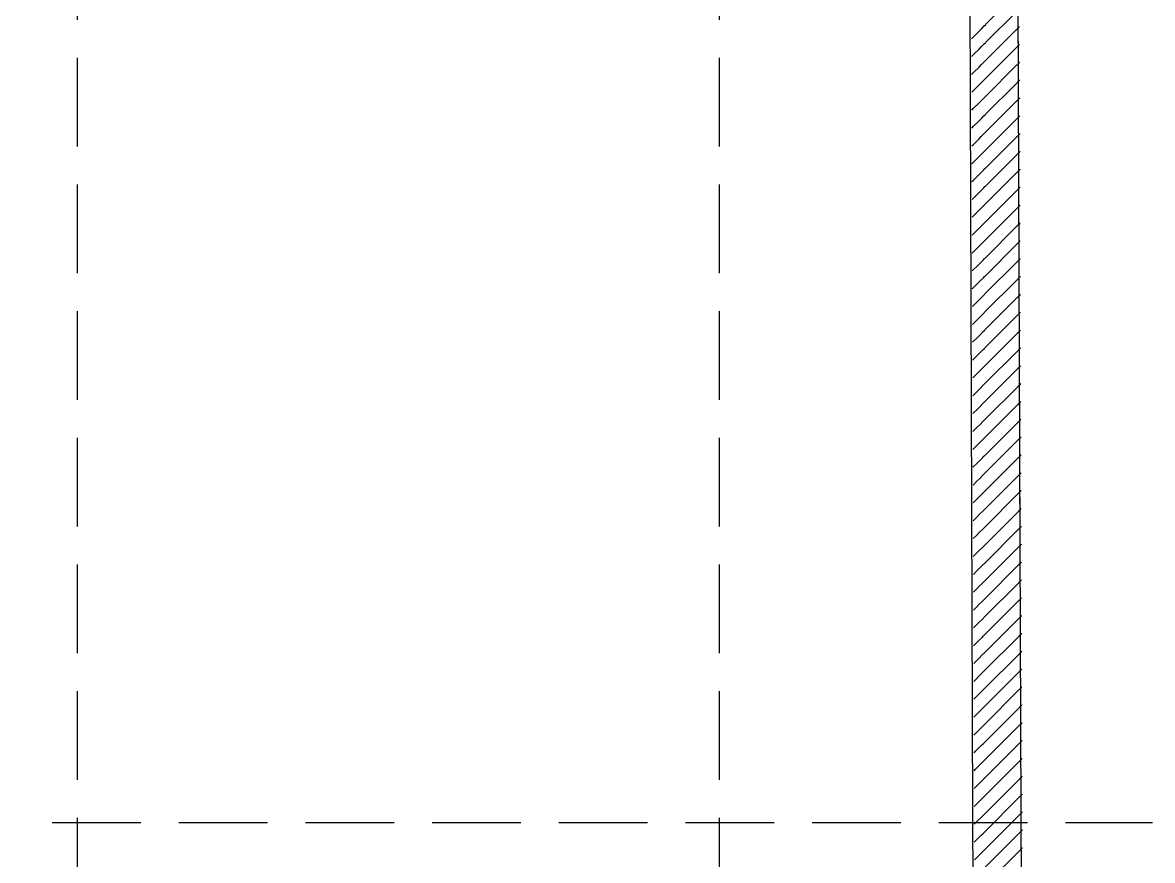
# Model space of a CAD drawing. Extents: x 0 to 119, y 0 to 84.
# Drawn here: x 40.71 to 49.63, y 36.12 to 42.73 of the extents above; entities that cross this region are included whole.
import ezdxf

# ---------------------------------------------------------------- set-up
doc = ezdxf.new("R2010")
doc.units = 0
doc.header["$MEASUREMENT"] = 0
doc.linetypes.add('ESTILO_TQS_0001', pattern=[1, 0.7, -0.3])
doc.linetypes.add('ESTILO_TQS_0002', pattern=[0.4, 0.1, -0.3])
for name, color, linetype in [('1', 3, 'CONTINUOUS'), ('10', 252, 'CONTINUOUS'), ('3', 7, 'CONTINUOUS'), ('50', 7, 'CONTINUOUS')]:
    doc.layers.add(name, color=color, linetype=linetype)

msp = doc.modelspace()

# ---------------------------------------------------------------- linework, layer by layer
at = {"layer": '1', "color": 3, "linetype": 'ESTILO_TQS_0001'}
for p, q in [((41.141232, 76.455536), (41.141232, 11.436753)), ((46.209465, 76.455536), (46.209465, 11.436753)), ((4.943936, 36.41893), (49.628599, 36.41893))]:
    msp.add_line(p, q, dxfattribs=at)
at = {"layer": '10', "color": 252, "linetype": 'Continuous'}
for p, q in [((48.212267, 36.483343), (48.180743, 45.397096)), ((48.592264, 36.484687), (48.560741, 45.39844)), ((48.226974, 32.324571), (48.212267, 36.483343)), ((48.606972, 32.325915), (48.592264, 36.484687))]:
    msp.add_line(p, q, dxfattribs=at)
at = {"layer": '3', "color": 7, "linetype": 'ESTILO_TQS_0002'}
for p, q in [((48.592264, 36.484687), (48.560741, 45.39844)), ((48.606972, 32.325915), (48.592264, 36.484687))]:
    msp.add_line(p, q, dxfattribs=at)
at = {"layer": '50', "linetype": 'Continuous'}
for p, q in [((48.314884, 42.720484), (48.551431, 42.957031)), ((48.314369, 42.578548), (48.552182, 42.816361)), ((48.301533, 42.707134), (48.310743, 42.716344)), ((48.310743, 42.716344), (48.314884, 42.720484)), ((48.200611, 42.606211), (48.220891, 42.626492)), ((48.220891, 42.626492), (48.261575, 42.667175)), ((48.261575, 42.667175), (48.281447, 42.687047)), ((48.281447, 42.687047), (48.301533, 42.707134)), ((48.313854, 42.436612), (48.552934, 42.675692)), ((48.552934, 42.675692), (48.555215, 42.677973)), ((48.555215, 42.677973), (48.559395, 42.682152)), ((48.559395, 42.682152), (48.565298, 42.688056)), ((48.565298, 42.688056), (48.575438, 42.698196)), ((48.575438, 42.698196), (48.575988, 42.698746)), ((48.576159, 42.698917), (48.579075, 42.701833)), ((48.579075, 42.701833), (48.58027, 42.703028)), ((48.260876, 42.525055), (48.280837, 42.545016)), ((48.280837, 42.545016), (48.301014, 42.565193)), ((48.301014, 42.565193), (48.310265, 42.574444)), ((48.310265, 42.574444), (48.314369, 42.578548)), ((48.553685, 42.535022), (48.555947, 42.537283)), ((48.555947, 42.537283), (48.560089, 42.541425)), ((48.560089, 42.541425), (48.56594, 42.547276)), ((48.56594, 42.547276), (48.575989, 42.557325)), ((48.575989, 42.557325), (48.576545, 42.557881)), ((48.576718, 42.558054), (48.579662, 42.560998)), ((48.579662, 42.560998), (48.580768, 42.562105)), ((48.201109, 42.465288), (48.220009, 42.484189)), ((48.220009, 42.484189), (48.260876, 42.525055)), ((48.313339, 42.294675), (48.553685, 42.535022)), ((48.219128, 42.341886), (48.260177, 42.382935)), ((48.260177, 42.382935), (48.280227, 42.402985)), ((48.280227, 42.402985), (48.300495, 42.423252)), ((48.300495, 42.423252), (48.309787, 42.432545)), ((48.309787, 42.432545), (48.313854, 42.436612)), ((48.312824, 42.152739), (48.554437, 42.394352)), ((48.554437, 42.394352), (48.556678, 42.396593)), ((48.556678, 42.396593), (48.560782, 42.400698)), ((48.560782, 42.400698), (48.566581, 42.406496)), ((48.566581, 42.406496), (48.57654, 42.416455)), ((48.57654, 42.416455), (48.577101, 42.417016)), ((48.577276, 42.417191), (48.580248, 42.420164)), ((48.580248, 42.420164), (48.581267, 42.421182)), ((48.201607, 42.324365), (48.219128, 42.341886)), ((48.279618, 42.260954), (48.299975, 42.281312)), ((48.299975, 42.281312), (48.309309, 42.290646)), ((48.309309, 42.290646), (48.313339, 42.294675)), ((48.567223, 42.265716), (48.577091, 42.275585)), ((48.577091, 42.275585), (48.577658, 42.276151)), ((48.577834, 42.276328), (48.580835, 42.279329)), ((48.580835, 42.279329), (48.581765, 42.280259)), ((48.202106, 42.183442), (48.218246, 42.199582)), ((48.218246, 42.199582), (48.259478, 42.240815)), ((48.259478, 42.240815), (48.279618, 42.260954)), ((48.312309, 42.010803), (48.555188, 42.253682)), ((48.555188, 42.253682), (48.557409, 42.255903)), ((48.557409, 42.255903), (48.561476, 42.25997)), ((48.561476, 42.25997), (48.567223, 42.265716)), ((48.217364, 42.057279), (48.258779, 42.098694)), ((48.258779, 42.098694), (48.279008, 42.118923)), ((48.279008, 42.118923), (48.299456, 42.139371)), ((48.299456, 42.139371), (48.308831, 42.148747)), ((48.308831, 42.148747), (48.312824, 42.152739)), ((48.311794, 41.868866), (48.555939, 42.113012)), ((48.555939, 42.113012), (48.55814, 42.115213)), ((48.55814, 42.115213), (48.56217, 42.119243)), ((48.56217, 42.119243), (48.567864, 42.124937)), ((48.567864, 42.124937), (48.577642, 42.134715)), ((48.577642, 42.134715), (48.578214, 42.135287)), ((48.578392, 42.135465), (48.581421, 42.138494)), ((48.581421, 42.138494), (48.582263, 42.139336)), ((48.202604, 42.042519), (48.217364, 42.057279)), ((48.298937, 41.99743), (48.308353, 42.006847)), ((48.308353, 42.006847), (48.312309, 42.010803)), ((48.203102, 41.901596), (48.216482, 41.914976)), ((48.216482, 41.914976), (48.25808, 41.956574)), ((48.25808, 41.956574), (48.278399, 41.976893)), ((48.278399, 41.976893), (48.298937, 41.99743)), ((48.311279, 41.72693), (48.556691, 41.972342)), ((48.556691, 41.972342), (48.558871, 41.974522)), ((48.558871, 41.974522), (48.562864, 41.978515)), ((48.562864, 41.978515), (48.568506, 41.984157)), ((48.568506, 41.984157), (48.578194, 41.993845)), ((48.578194, 41.993845), (48.578771, 41.994422)), ((48.57895, 41.994602), (48.582008, 41.997659)), ((48.582008, 41.997659), (48.582762, 41.998413)), ((48.257381, 41.814454), (48.277789, 41.834862)), ((48.277789, 41.834862), (48.298417, 41.85549)), ((48.298417, 41.85549), (48.307876, 41.864948)), ((48.307876, 41.864948), (48.311794, 41.868866)), ((48.310764, 41.584994), (48.557442, 41.831672)), ((48.557442, 41.831672), (48.559602, 41.833832)), ((48.559602, 41.833832), (48.563558, 41.837788)), ((48.563558, 41.837788), (48.569147, 41.843377)), ((48.569147, 41.843377), (48.578745, 41.852974)), ((48.578745, 41.852974), (48.579327, 41.853557)), ((48.579509, 41.853738), (48.582594, 41.856824)), ((48.582594, 41.856824), (48.58326, 41.85749)), ((48.203601, 41.760673), (48.215601, 41.772673)), ((48.215601, 41.772673), (48.257381, 41.814454)), ((48.214719, 41.63037), (48.256683, 41.672334)), ((48.256683, 41.672334), (48.27718, 41.692831)), ((48.27718, 41.692831), (48.297898, 41.713549)), ((48.297898, 41.713549), (48.307398, 41.723049)), ((48.307398, 41.723049), (48.311279, 41.72693)), ((48.310249, 41.443057), (48.558194, 41.691002)), ((48.558194, 41.691002), (48.560334, 41.693142)), ((48.560334, 41.693142), (48.564252, 41.697061)), ((48.564252, 41.697061), (48.569788, 41.702597)), ((48.569788, 41.702597), (48.579296, 41.712104)), ((48.579296, 41.712104), (48.579884, 41.712692)), ((48.580067, 41.712875), (48.583181, 41.715989)), ((48.583181, 41.715989), (48.583758, 41.716567)), ((48.204099, 41.61975), (48.214719, 41.63037)), ((48.27657, 41.5508), (48.297379, 41.571608)), ((48.297379, 41.571608), (48.30692, 41.581149)), ((48.30692, 41.581149), (48.310764, 41.584994)), ((48.561065, 41.552452), (48.564946, 41.556333)), ((48.564946, 41.556333), (48.57043, 41.561817)), ((48.57043, 41.561817), (48.579847, 41.571234)), ((48.579847, 41.571234), (48.58044, 41.571827)), ((48.580625, 41.572012), (48.583767, 41.575154)), ((48.583767, 41.575154), (48.584257, 41.575644)), ((48.204597, 41.478827), (48.213837, 41.488067)), ((48.213837, 41.488067), (48.255984, 41.530213)), ((48.255984, 41.530213), (48.27657, 41.5508)), ((48.309734, 41.301121), (48.558945, 41.550332)), ((48.558945, 41.550332), (48.561065, 41.552452)), ((48.212955, 41.345764), (48.255285, 41.388093)), ((48.255285, 41.388093), (48.27596, 41.408769)), ((48.27596, 41.408769), (48.296859, 41.429668)), ((48.296859, 41.429668), (48.306442, 41.43925)), ((48.306442, 41.43925), (48.310249, 41.443057)), ((48.309219, 41.159185), (48.559697, 41.409662)), ((48.559697, 41.409662), (48.561796, 41.411762)), ((48.561796, 41.411762), (48.56564, 41.415606)), ((48.56564, 41.415606), (48.571071, 41.421037)), ((48.571071, 41.421037), (48.580398, 41.430364)), ((48.580398, 41.430364), (48.580997, 41.430962)), ((48.581183, 41.431149), (48.584354, 41.43432)), ((48.584354, 41.43432), (48.584755, 41.434721)), ((48.205096, 41.337904), (48.212955, 41.345764)), ((48.275351, 41.266738), (48.29634, 41.287727)), ((48.29634, 41.287727), (48.305964, 41.297351)), ((48.305964, 41.297351), (48.309734, 41.301121)), ((48.571713, 41.280257), (48.580949, 41.289494)), ((48.580949, 41.289494), (48.581553, 41.290098)), ((48.581741, 41.290286), (48.58494, 41.293485)), ((48.58494, 41.293485), (48.585254, 41.293798)), ((48.205594, 41.196981), (48.212074, 41.203461)), ((48.212074, 41.203461), (48.254586, 41.245973)), ((48.254586, 41.245973), (48.275351, 41.266738)), ((48.308704, 41.017248), (48.560448, 41.268993)), ((48.560448, 41.268993), (48.562527, 41.271071)), ((48.562527, 41.271071), (48.566334, 41.274878)), ((48.566334, 41.274878), (48.571713, 41.280257)), ((48.253887, 41.103853), (48.274741, 41.124707)), ((48.274741, 41.124707), (48.295821, 41.145786)), ((48.295821, 41.145786), (48.305486, 41.155452)), ((48.305486, 41.155452), (48.309219, 41.159185)), ((48.308189, 40.875312), (48.5612, 41.128323)), ((48.5612, 41.128323), (48.563258, 41.130381)), ((48.563258, 41.130381), (48.567028, 41.134151)), ((48.567028, 41.134151), (48.572354, 41.139477)), ((48.572354, 41.139477), (48.581501, 41.148624)), ((48.581501, 41.148624), (48.58211, 41.149233)), ((48.5823, 41.149422), (48.585527, 41.15265)), ((48.585527, 41.15265), (48.585752, 41.152875)), ((48.206092, 41.056058), (48.211192, 41.061158)), ((48.211192, 41.061158), (48.253887, 41.103853)), ((48.21031, 40.918854), (48.253188, 40.961732)), ((48.253188, 40.961732), (48.274132, 40.982676)), ((48.274132, 40.982676), (48.295301, 41.003846)), ((48.295301, 41.003846), (48.305008, 41.013552)), ((48.305008, 41.013552), (48.308704, 41.017248)), ((48.307674, 40.733376), (48.561951, 40.987653)), ((48.561951, 40.987653), (48.563989, 40.989691)), ((48.563989, 40.989691), (48.567722, 40.993424)), ((48.567722, 40.993424), (48.572995, 40.998697)), ((48.572995, 40.998697), (48.582052, 41.007753)), ((48.582052, 41.007753), (48.582666, 41.008368)), ((48.582858, 41.008559), (48.586113, 41.011815)), ((48.206591, 40.915135), (48.21031, 40.918854)), ((48.273522, 40.840645), (48.294782, 40.861905)), ((48.294782, 40.861905), (48.30453, 40.871653)), ((48.30453, 40.871653), (48.308189, 40.875312)), ((48.307159, 40.591439), (48.562703, 40.846983)), ((48.562703, 40.846983), (48.56472, 40.849001)), ((48.56472, 40.849001), (48.568416, 40.852696)), ((48.568416, 40.852696), (48.573637, 40.857917)), ((48.573637, 40.857917), (48.582603, 40.866883)), ((48.582603, 40.866883), (48.583223, 40.867503)), ((48.583416, 40.867696), (48.5867, 40.87098)), ((48.207089, 40.774212), (48.209428, 40.776551)), ((48.209428, 40.776551), (48.252489, 40.819612)), ((48.252489, 40.819612), (48.273522, 40.840645)), ((48.208547, 40.634248), (48.25179, 40.677492)), ((48.25179, 40.677492), (48.272912, 40.698614)), ((48.272912, 40.698614), (48.294263, 40.719964)), ((48.294263, 40.719964), (48.304052, 40.729754)), ((48.304052, 40.729754), (48.307674, 40.733376)), ((48.306644, 40.449503), (48.563454, 40.706313)), ((48.563454, 40.706313), (48.565452, 40.708311)), ((48.565452, 40.708311), (48.56911, 40.711969)), ((48.56911, 40.711969), (48.574278, 40.717137)), ((48.574278, 40.717137), (48.583154, 40.726013)), ((48.583154, 40.726013), (48.583779, 40.726638)), ((48.583974, 40.726833), (48.587247, 40.730106)), ((48.207588, 40.633289), (48.208547, 40.634248)), ((48.272303, 40.556583), (48.293744, 40.578024)), ((48.293744, 40.578024), (48.303574, 40.587855)), ((48.303574, 40.587855), (48.307159, 40.591439)), ((48.569804, 40.571242), (48.57492, 40.576357)), ((48.57492, 40.576357), (48.583705, 40.585143)), ((48.583705, 40.585143), (48.584336, 40.585773)), ((48.584532, 40.58597), (48.587745, 40.589183)), ((48.208086, 40.492366), (48.251091, 40.535372)), ((48.251091, 40.535372), (48.272303, 40.556583)), ((48.306129, 40.307567), (48.564206, 40.565643)), ((48.564206, 40.565643), (48.566183, 40.56762)), ((48.566183, 40.56762), (48.569804, 40.571242)), ((48.250392, 40.393251), (48.271693, 40.414552)), ((48.271693, 40.414552), (48.293224, 40.436083)), ((48.293224, 40.436083), (48.303096, 40.445955)), ((48.303096, 40.445955), (48.306644, 40.449503)), ((48.305614, 40.16563), (48.564957, 40.424973)), ((48.564957, 40.424973), (48.566914, 40.42693)), ((48.566914, 40.42693), (48.570498, 40.430514)), ((48.570498, 40.430514), (48.575561, 40.435577)), ((48.575561, 40.435577), (48.584256, 40.444273)), ((48.584256, 40.444273), (48.584892, 40.444909)), ((48.58509, 40.445107), (48.588244, 40.44826)), ((48.208584, 40.351443), (48.250392, 40.393251)), ((48.302618, 40.304056), (48.306129, 40.307567)), ((48.585649, 40.304243), (48.588742, 40.307337)), ((48.209083, 40.21052), (48.249694, 40.251131)), ((48.249694, 40.251131), (48.271084, 40.272521)), ((48.271084, 40.272521), (48.292705, 40.294142)), ((48.292705, 40.294142), (48.302618, 40.304056)), ((48.305099, 40.023694), (48.565709, 40.284303)), ((48.565709, 40.284303), (48.567645, 40.28624)), ((48.567645, 40.28624), (48.571192, 40.289787)), ((48.571192, 40.289787), (48.576203, 40.294797)), ((48.576203, 40.294797), (48.584808, 40.303402)), ((48.584808, 40.303402), (48.585449, 40.304044)), ((48.248995, 40.109011), (48.270474, 40.13049)), ((48.270474, 40.13049), (48.292186, 40.152202)), ((48.292186, 40.152202), (48.302141, 40.162157)), ((48.302141, 40.162157), (48.305614, 40.16563)), ((48.304584, 39.881758), (48.56646, 40.143633)), ((48.56646, 40.143633), (48.568376, 40.14555)), ((48.568376, 40.14555), (48.571886, 40.149059)), ((48.571886, 40.149059), (48.576844, 40.154017)), ((48.576844, 40.154017), (48.585359, 40.162532)), ((48.585359, 40.162532), (48.586005, 40.163179)), ((48.586005, 40.163179), (48.586207, 40.16338)), ((48.586207, 40.16338), (48.58924, 40.166414)), ((48.209581, 40.069597), (48.248995, 40.109011)), ((48.210079, 39.928674), (48.248296, 39.966891)), ((48.248296, 39.966891), (48.269865, 39.988459)), ((48.269865, 39.988459), (48.291666, 40.010261)), ((48.291666, 40.010261), (48.301663, 40.020257)), ((48.301663, 40.020257), (48.305099, 40.023694)), ((48.304069, 39.739821), (48.567211, 40.002964)), ((48.567211, 40.002964), (48.569107, 40.00486)), ((48.569107, 40.00486), (48.57258, 40.008332)), ((48.57258, 40.008332), (48.577485, 40.013237)), ((48.577485, 40.013237), (48.58591, 40.021662)), ((48.58591, 40.021662), (48.586562, 40.022314)), ((48.586562, 40.022314), (48.586765, 40.022517)), ((48.586765, 40.022517), (48.589739, 40.025491)), ((48.269255, 39.846428), (48.291147, 39.868321)), ((48.291147, 39.868321), (48.301185, 39.878358)), ((48.301185, 39.878358), (48.304584, 39.881758)), ((48.303554, 39.597885), (48.567963, 39.862294)), ((48.567963, 39.862294), (48.569839, 39.864169)), ((48.569839, 39.864169), (48.573274, 39.867605)), ((48.573274, 39.867605), (48.578127, 39.872458)), ((48.578127, 39.872458), (48.586461, 39.880792)), ((48.586461, 39.880792), (48.587119, 39.881449)), ((48.587119, 39.881449), (48.587323, 39.881654)), ((48.587323, 39.881654), (48.590237, 39.884568)), ((48.210578, 39.787751), (48.247597, 39.82477)), ((48.247597, 39.82477), (48.269255, 39.846428)), ((48.211076, 39.646828), (48.246898, 39.68265)), ((48.246898, 39.68265), (48.268645, 39.704397)), ((48.268645, 39.704397), (48.290628, 39.72638)), ((48.290628, 39.72638), (48.300707, 39.736459)), ((48.300707, 39.736459), (48.304069, 39.739821)), ((48.303039, 39.455949), (48.568714, 39.721624)), ((48.568714, 39.721624), (48.57057, 39.723479)), ((48.57057, 39.723479), (48.573968, 39.726877)), ((48.573968, 39.726877), (48.578768, 39.731678)), ((48.578768, 39.731678), (48.587012, 39.739922)), ((48.587012, 39.739922), (48.587675, 39.740584)), ((48.587675, 39.740584), (48.587881, 39.740791)), ((48.587881, 39.740791), (48.590736, 39.743645)), ((48.290108, 39.584439), (48.300229, 39.59456)), ((48.300229, 39.59456), (48.303554, 39.597885)), ((48.57941, 39.590898), (48.587564, 39.599052)), ((48.587564, 39.599052), (48.588232, 39.59972)), ((48.588232, 39.59972), (48.58844, 39.599928)), ((48.58844, 39.599928), (48.591234, 39.602722)), ((48.211575, 39.505905), (48.246199, 39.54053)), ((48.246199, 39.54053), (48.268036, 39.562367)), ((48.268036, 39.562367), (48.290108, 39.584439)), ((48.302524, 39.314012), (48.569466, 39.580954)), ((48.569466, 39.580954), (48.571301, 39.582789)), ((48.571301, 39.582789), (48.574662, 39.58615)), ((48.574662, 39.58615), (48.57941, 39.590898)), ((48.2455, 39.39841), (48.267426, 39.420336)), ((48.267426, 39.420336), (48.289589, 39.442499)), ((48.289589, 39.442499), (48.299751, 39.45266)), ((48.299751, 39.45266), (48.303039, 39.455949)), ((48.302009, 39.172076), (48.570217, 39.440284)), ((48.570217, 39.440284), (48.572032, 39.442099)), ((48.572032, 39.442099), (48.575356, 39.445422)), ((48.575356, 39.445422), (48.580051, 39.450118)), ((48.580051, 39.450118), (48.588115, 39.458181)), ((48.588115, 39.458181), (48.588788, 39.458855)), ((48.588788, 39.458855), (48.588998, 39.459064)), ((48.588998, 39.459064), (48.591732, 39.461799)), ((48.212073, 39.364982), (48.2455, 39.39841)), ((48.212571, 39.224059), (48.244801, 39.256289)), ((48.244801, 39.256289), (48.266817, 39.278305)), ((48.266817, 39.278305), (48.28907, 39.300558)), ((48.28907, 39.300558), (48.299273, 39.310761)), ((48.299273, 39.310761), (48.302524, 39.314012)), ((48.301494, 39.030139), (48.570969, 39.299614)), ((48.570969, 39.299614), (48.572763, 39.301409)), ((48.572763, 39.301409), (48.57605, 39.304695)), ((48.57605, 39.304695), (48.580692, 39.309338)), ((48.580692, 39.309338), (48.588666, 39.317311)), ((48.588666, 39.317311), (48.589345, 39.31799)), ((48.589345, 39.31799), (48.589556, 39.318201)), ((48.589556, 39.318201), (48.592231, 39.320876)), ((48.266207, 39.136274), (48.288551, 39.158617)), ((48.288551, 39.158617), (48.298795, 39.168862)), ((48.298795, 39.168862), (48.302009, 39.172076)), ((48.300979, 38.888203), (48.57172, 39.158944)), ((48.57172, 39.158944), (48.573494, 39.160718)), ((48.573494, 39.160718), (48.576744, 39.163968)), ((48.576744, 39.163968), (48.581334, 39.168558)), ((48.581334, 39.168558), (48.589217, 39.176441)), ((48.589217, 39.176441), (48.589901, 39.177125)), ((48.589901, 39.177125), (48.590114, 39.177338)), ((48.590114, 39.177338), (48.592729, 39.179953)), ((48.21307, 39.083136), (48.244102, 39.114169)), ((48.244102, 39.114169), (48.266207, 39.136274)), ((48.213568, 38.942213), (48.243403, 38.972049)), ((48.243403, 38.972049), (48.265597, 38.994243)), ((48.265597, 38.994243), (48.288031, 39.016677)), ((48.288031, 39.016677), (48.298317, 39.026963)), ((48.298317, 39.026963), (48.301494, 39.030139)), ((48.300464, 38.746267), (48.572472, 39.018274)), ((48.572472, 39.018274), (48.574226, 39.020028)), ((48.574226, 39.020028), (48.577438, 39.02324)), ((48.577438, 39.02324), (48.581975, 39.027778)), ((48.581975, 39.027778), (48.589768, 39.035571)), ((48.589768, 39.035571), (48.590458, 39.03626)), ((48.590458, 39.03626), (48.590672, 39.036475)), ((48.590672, 39.036475), (48.593227, 39.03903)), ((48.287512, 38.874736), (48.297839, 38.885063)), ((48.297839, 38.885063), (48.300979, 38.888203)), ((48.574957, 38.879338), (48.578132, 38.882513)), ((48.578132, 38.882513), (48.582617, 38.886998)), ((48.582617, 38.886998), (48.590319, 38.894701)), ((48.590319, 38.894701), (48.591014, 38.895395)), ((48.591014, 38.895395), (48.591231, 38.895612)), ((48.591231, 38.895612), (48.593726, 38.898107)), ((48.214066, 38.80129), (48.242705, 38.829929)), ((48.242705, 38.829929), (48.264988, 38.852212)), ((48.264988, 38.852212), (48.287512, 38.874736)), ((48.299949, 38.60433), (48.573223, 38.877604)), ((48.573223, 38.877604), (48.574957, 38.879338)), ((48.242006, 38.687808), (48.264378, 38.710181)), ((48.264378, 38.710181), (48.286993, 38.732795)), ((48.286993, 38.732795), (48.297361, 38.743164)), ((48.297361, 38.743164), (48.300464, 38.746267)), ((48.299434, 38.462394), (48.573975, 38.736935)), ((48.573975, 38.736935), (48.575688, 38.738648)), ((48.575688, 38.738648), (48.578825, 38.741785)), ((48.578825, 38.741785), (48.583258, 38.746218)), ((48.583258, 38.746218), (48.590871, 38.753831)), ((48.590871, 38.753831), (48.591571, 38.754531)), ((48.591571, 38.754531), (48.591789, 38.754749)), ((48.591789, 38.754749), (48.594224, 38.757184)), ((48.214565, 38.660367), (48.242006, 38.687808)), ((48.5839, 38.605438), (48.591422, 38.61296)), ((48.591422, 38.61296), (48.592127, 38.613666)), ((48.592127, 38.613666), (48.592347, 38.613885)), ((48.592347, 38.613885), (48.594723, 38.616261)), ((48.215063, 38.519444), (48.241307, 38.545688)), ((48.241307, 38.545688), (48.263769, 38.56815)), ((48.263769, 38.56815), (48.286473, 38.590855)), ((48.286473, 38.590855), (48.296884, 38.601265)), ((48.296884, 38.601265), (48.299949, 38.60433)), ((48.298919, 38.320458), (48.574726, 38.596265)), ((48.574726, 38.596265), (48.576419, 38.597958)), ((48.576419, 38.597958), (48.579519, 38.601058)), ((48.579519, 38.601058), (48.5839, 38.605438)), ((48.263159, 38.426119), (48.285954, 38.448914)), ((48.285954, 38.448914), (48.296406, 38.459366)), ((48.296406, 38.459366), (48.299434, 38.462394)), ((48.298404, 38.178521), (48.575478, 38.455595)), ((48.575478, 38.455595), (48.57715, 38.457267)), ((48.57715, 38.457267), (48.580213, 38.460331)), ((48.580213, 38.460331), (48.584541, 38.464658)), ((48.584541, 38.464658), (48.591973, 38.47209)), ((48.591973, 38.47209), (48.592684, 38.472801)), ((48.592684, 38.472801), (48.592905, 38.473022)), ((48.592905, 38.473022), (48.595221, 38.475338)), ((48.215561, 38.378521), (48.240608, 38.403568)), ((48.240608, 38.403568), (48.263159, 38.426119)), ((48.21606, 38.237598), (48.239909, 38.261448)), ((48.239909, 38.261448), (48.26255, 38.284088)), ((48.26255, 38.284088), (48.285435, 38.306973)), ((48.285435, 38.306973), (48.295928, 38.317466)), ((48.295928, 38.317466), (48.298919, 38.320458)), ((48.297889, 38.036585), (48.576229, 38.314925)), ((48.576229, 38.314925), (48.577881, 38.316577)), ((48.577881, 38.316577), (48.580907, 38.319603)), ((48.580907, 38.319603), (48.585182, 38.323878)), ((48.585182, 38.323878), (48.592524, 38.33122)), ((48.592524, 38.33122), (48.59324, 38.331936)), ((48.59324, 38.331936), (48.593463, 38.332159)), ((48.593463, 38.332159), (48.595719, 38.334415)), ((48.284915, 38.165033), (48.29545, 38.175567)), ((48.29545, 38.175567), (48.298404, 38.178521)), ((48.297374, 37.894649), (48.576981, 38.174255)), ((48.576981, 38.174255), (48.578612, 38.175887)), ((48.578612, 38.175887), (48.581601, 38.178876)), ((48.581601, 38.178876), (48.585824, 38.183098)), ((48.585824, 38.183098), (48.593075, 38.19035)), ((48.593075, 38.19035), (48.593797, 38.191071)), ((48.593797, 38.191071), (48.594021, 38.191296)), ((48.594021, 38.191296), (48.596218, 38.193492)), ((48.216558, 38.096675), (48.23921, 38.119327)), ((48.23921, 38.119327), (48.26194, 38.142057)), ((48.26194, 38.142057), (48.284915, 38.165033)), ((48.238511, 37.977207), (48.26133, 38.000026)), ((48.26133, 38.000026), (48.284396, 38.023092)), ((48.284396, 38.023092), (48.294972, 38.033668)), ((48.294972, 38.033668), (48.297889, 38.036585)), ((48.296859, 37.752712), (48.577732, 38.033585)), ((48.577732, 38.033585), (48.579344, 38.035197)), ((48.579344, 38.035197), (48.582295, 38.038148)), ((48.582295, 38.038148), (48.586465, 38.042318)), ((48.586465, 38.042318), (48.593626, 38.04948)), ((48.593626, 38.04948), (48.594353, 38.050206)), ((48.594353, 38.050206), (48.59458, 38.050433)), ((48.59458, 38.050433), (48.596716, 38.052569)), ((48.217057, 37.955752), (48.238511, 37.977207)), ((48.582989, 37.897421), (48.587107, 37.901538)), ((48.587107, 37.901538), (48.594178, 37.908609)), ((48.594178, 37.908609), (48.59491, 37.909342)), ((48.59491, 37.909342), (48.595138, 37.90957)), ((48.595138, 37.90957), (48.597214, 37.911646)), ((48.217555, 37.814829), (48.237812, 37.835087)), ((48.237812, 37.835087), (48.260721, 37.857995)), ((48.260721, 37.857995), (48.283877, 37.881151)), ((48.283877, 37.881151), (48.294494, 37.891768)), ((48.294494, 37.891768), (48.297374, 37.894649)), ((48.296344, 37.610776), (48.578483, 37.892915)), ((48.578483, 37.892915), (48.580075, 37.894507)), ((48.580075, 37.894507), (48.582989, 37.897421)), ((48.260111, 37.715964), (48.283357, 37.739211)), ((48.283357, 37.739211), (48.294016, 37.749869)), ((48.294016, 37.749869), (48.296859, 37.752712)), ((48.295829, 37.46884), (48.579235, 37.752245)), ((48.579235, 37.752245), (48.580806, 37.753816)), ((48.580806, 37.753816), (48.583683, 37.756694)), ((48.583683, 37.756694), (48.587748, 37.760758)), ((48.587748, 37.760758), (48.594729, 37.767739)), ((48.594729, 37.767739), (48.595466, 37.768477)), ((48.595466, 37.768477), (48.595696, 37.768706)), ((48.595696, 37.768706), (48.597713, 37.770723)), ((48.218053, 37.673906), (48.237113, 37.692967)), ((48.237113, 37.692967), (48.260111, 37.715964)), ((48.218552, 37.532983), (48.236414, 37.550846)), ((48.236414, 37.550846), (48.259502, 37.573933)), ((48.259502, 37.573933), (48.282838, 37.59727)), ((48.282838, 37.59727), (48.293538, 37.60797)), ((48.293538, 37.60797), (48.296344, 37.610776)), ((48.295314, 37.326903), (48.579986, 37.611575)), ((48.579986, 37.611575), (48.581537, 37.613126)), ((48.581537, 37.613126), (48.584377, 37.615966)), ((48.584377, 37.615966), (48.588389, 37.619978)), ((48.588389, 37.619978), (48.59528, 37.626869)), ((48.59528, 37.626869), (48.596023, 37.627612)), ((48.596023, 37.627612), (48.596254, 37.627843)), ((48.596254, 37.627843), (48.598211, 37.6298)), ((48.258892, 37.431902), (48.282319, 37.455329)), ((48.282319, 37.455329), (48.29306, 37.466071)), ((48.29306, 37.466071), (48.295829, 37.46884)), ((48.294799, 37.184967), (48.580738, 37.470906)), ((48.580738, 37.470906), (48.582268, 37.472436)), ((48.582268, 37.472436), (48.585071, 37.475239)), ((48.585071, 37.475239), (48.589031, 37.479199)), ((48.589031, 37.479199), (48.595831, 37.485999)), ((48.595831, 37.485999), (48.596579, 37.486747)), ((48.596579, 37.486747), (48.596812, 37.48698)), ((48.596812, 37.48698), (48.59871, 37.488877)), ((48.21905, 37.39206), (48.235716, 37.408726)), ((48.235716, 37.408726), (48.258892, 37.431902)), ((48.235017, 37.266606), (48.258282, 37.289872)), ((48.258282, 37.289872), (48.2818, 37.313389)), ((48.2818, 37.313389), (48.292582, 37.324171)), ((48.292582, 37.324171), (48.295314, 37.326903)), ((48.294284, 37.043031), (48.581489, 37.330236)), ((48.581489, 37.330236), (48.582999, 37.331746)), ((48.582999, 37.331746), (48.585765, 37.334511)), ((48.585765, 37.334511), (48.589672, 37.338419)), ((48.589672, 37.338419), (48.596382, 37.345129)), ((48.596382, 37.345129), (48.597136, 37.345882)), ((48.597136, 37.345882), (48.597371, 37.346117)), ((48.597371, 37.346117), (48.599208, 37.347954)), ((48.219548, 37.251137), (48.235017, 37.266606)), ((48.293769, 36.901094), (48.582241, 37.189566)), ((48.582241, 37.189566), (48.583731, 37.191056)), ((48.583731, 37.191056), (48.586459, 37.193784)), ((48.586459, 37.193784), (48.590314, 37.197639)), ((48.590314, 37.197639), (48.596934, 37.204259)), ((48.596934, 37.204259), (48.597692, 37.205017)), ((48.597692, 37.205017), (48.597929, 37.205254)), ((48.597929, 37.205254), (48.599706, 37.207031)), ((48.220047, 37.110214), (48.234318, 37.124485)), ((48.234318, 37.124485), (48.257673, 37.147841)), ((48.257673, 37.147841), (48.28128, 37.171448)), ((48.28128, 37.171448), (48.292104, 37.182272)), ((48.292104, 37.182272), (48.294799, 37.184967)), ((48.257063, 37.00581), (48.280761, 37.029507)), ((48.280761, 37.029507), (48.291627, 37.040373)), ((48.291627, 37.040373), (48.294284, 37.043031)), ((48.293254, 36.759158), (48.582992, 37.048896)), ((48.582992, 37.048896), (48.584462, 37.050365)), ((48.584462, 37.050365), (48.587153, 37.053057)), ((48.587153, 37.053057), (48.590955, 37.056859)), ((48.590955, 37.056859), (48.597485, 37.063388)), ((48.597485, 37.063388), (48.598249, 37.064153)), ((48.598249, 37.064153), (48.598487, 37.064391)), ((48.598487, 37.064391), (48.600205, 37.066108)), ((48.220545, 36.969291), (48.233619, 36.982365)), ((48.233619, 36.982365), (48.257063, 37.00581)), ((48.591597, 36.916079), (48.598036, 36.922518)), ((48.598036, 36.922518), (48.598805, 36.923288)), ((48.598805, 36.923288), (48.599045, 36.923527)), ((48.599045, 36.923527), (48.600703, 36.925185)), ((48.221043, 36.828368), (48.23292, 36.840245)), ((48.23292, 36.840245), (48.256454, 36.863779)), ((48.256454, 36.863779), (48.280242, 36.887567)), ((48.280242, 36.887567), (48.291149, 36.898474)), ((48.291149, 36.898474), (48.293769, 36.901094)), ((48.292739, 36.617222), (48.583744, 36.908226)), ((48.583744, 36.908226), (48.585193, 36.909675)), ((48.585193, 36.909675), (48.587847, 36.912329)), ((48.587847, 36.912329), (48.591597, 36.916079)), ((48.255844, 36.721748), (48.279722, 36.745626)), ((48.279722, 36.745626), (48.290671, 36.756574)), ((48.290671, 36.756574), (48.293254, 36.759158)), ((48.292224, 36.475285), (48.584495, 36.767556)), ((48.584495, 36.767556), (48.585924, 36.768985)), ((48.585924, 36.768985), (48.588541, 36.771602)), ((48.588541, 36.771602), (48.592238, 36.775299)), ((48.592238, 36.775299), (48.598587, 36.781648)), ((48.598587, 36.781648), (48.599362, 36.782423)), ((48.599362, 36.782423), (48.599603, 36.782664)), ((48.599603, 36.782664), (48.601201, 36.784262)), ((48.221542, 36.687445), (48.232221, 36.698125)), ((48.232221, 36.698125), (48.255844, 36.721748)), ((48.231522, 36.556004), (48.255235, 36.579717)), ((48.255235, 36.579717), (48.279203, 36.603685)), ((48.279203, 36.603685), (48.290193, 36.614675)), ((48.290193, 36.614675), (48.292739, 36.617222)), ((48.291709, 36.333349), (48.585247, 36.626886)), ((48.585247, 36.626886), (48.586655, 36.628295)), ((48.586655, 36.628295), (48.589235, 36.630874)), ((48.589235, 36.630874), (48.592879, 36.634519)), ((48.592879, 36.634519), (48.599138, 36.640778)), ((48.599138, 36.640778), (48.599919, 36.641558)), ((48.599919, 36.641558), (48.600162, 36.641801)), ((48.600162, 36.641801), (48.6017, 36.643339)), ((48.22204, 36.546522), (48.231522, 36.556004)), ((48.278684, 36.461745), (48.289715, 36.472776)), ((48.289715, 36.472776), (48.292224, 36.475285)), ((48.291194, 36.191413), (48.585998, 36.486216)), ((48.585998, 36.486216), (48.587386, 36.487605)), ((48.587386, 36.487605), (48.589929, 36.490147)), ((48.589929, 36.490147), (48.593521, 36.493739)), ((48.593521, 36.493739), (48.599689, 36.499908)), ((48.599689, 36.499908), (48.600475, 36.500693)), ((48.600475, 36.500693), (48.60072, 36.500938)), ((48.60072, 36.500938), (48.602198, 36.502416)), ((48.222539, 36.405599), (48.230823, 36.413884)), ((48.230823, 36.413884), (48.254625, 36.437686)), ((48.254625, 36.437686), (48.278684, 36.461745)), ((48.230124, 36.271764), (48.254015, 36.295655)), ((48.254015, 36.295655), (48.278164, 36.319804)), ((48.278164, 36.319804), (48.289237, 36.330877)), ((48.289237, 36.330877), (48.291709, 36.333349)), ((48.290679, 36.049476), (48.58675, 36.345546)), ((48.58675, 36.345546), (48.588118, 36.346914)), ((48.588118, 36.346914), (48.590623, 36.34942)), ((48.590623, 36.34942), (48.594162, 36.352959)), ((48.594162, 36.352959), (48.600241, 36.359037)), ((48.600241, 36.359037), (48.601032, 36.359828)), ((48.601032, 36.359828), (48.601278, 36.360075)), ((48.601278, 36.360075), (48.602697, 36.361493)), ((48.223037, 36.264677), (48.230124, 36.271764)), ((48.290164, 35.90754), (48.587501, 36.204877)), ((48.587501, 36.204877), (48.588849, 36.206224)), ((48.588849, 36.206224), (48.591317, 36.208692)), ((48.591317, 36.208692), (48.594804, 36.212179)), ((48.594804, 36.212179), (48.600792, 36.218167)), ((48.600792, 36.218167), (48.601588, 36.218964)), ((48.601588, 36.218964), (48.601836, 36.219212)), ((48.601836, 36.219212), (48.603195, 36.22057)), ((48.223535, 36.123754), (48.229426, 36.129644)), ((48.229426, 36.129644), (48.253406, 36.153624)), ((48.253406, 36.153624), (48.277645, 36.177863)), ((48.277645, 36.177863), (48.288759, 36.188977)), ((48.288759, 36.188977), (48.291194, 36.191413))]:
    msp.add_line(p, q, dxfattribs=at)

doc.saveas('drawing.dxf')
